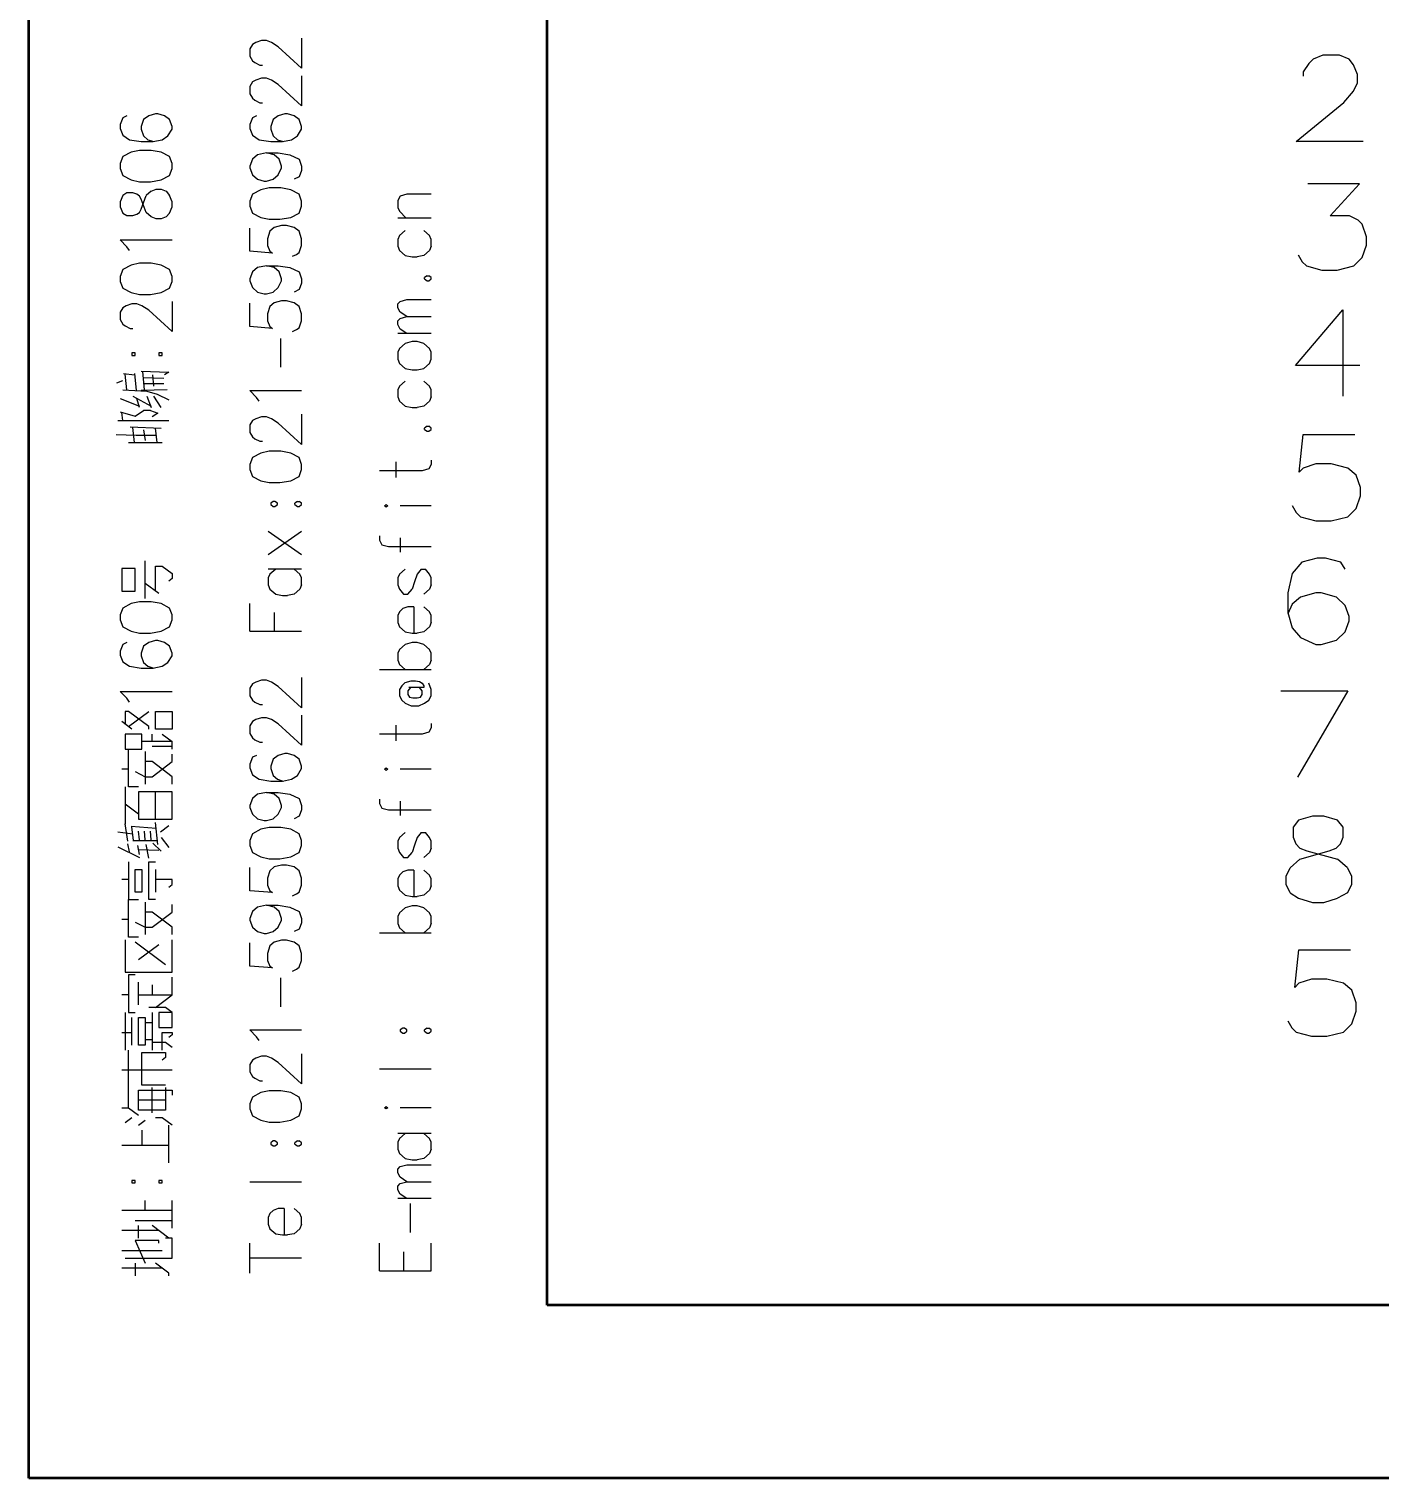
# Model space of a CAD drawing. Extents: x 0 to 1189, y 0 to 841.
# Drawn here: x 0 to 78.2, y 0 to 83.9 of the extents above; entities that cross this region are included whole.
import ezdxf

# ---------------------------------------------------------------- set-up
doc = ezdxf.new("R2010")
doc.units = 0

msp = doc.modelspace()

# ---------------------------------------------------------------- linework, layer by layer
at = {"color": 7, "lineweight": 50}
for p, q in [((0, 0), (0, 841)), ((30, 10), (30, 831)), ((1179, 10), (30, 10)), ((1189, 0), (0, 0))]:
    msp.add_line(p, q, dxfattribs=at)
at = {"color": 7, "lineweight": 25}
for points in [[(15.782, 83.346), (15.782, 81.605), (14.427, 82.838), (14.04, 83.092), (13.749, 83.201), (13.459, 83.201), (13.12, 83.092), (12.927, 82.984), (12.782, 82.73), (12.782, 82.294), (12.927, 82.04), (13.072, 81.931), (13.362, 81.786), (13.507, 81.786)], [(77.22, 77.363), (73.349, 77.363), (76.091, 79.621), (76.655, 80.266), (76.897, 80.75), (76.897, 81.234), (76.655, 81.799), (76.413, 82.121), (75.849, 82.363), (74.881, 82.363), (74.316, 82.121), (74.074, 81.879), (73.752, 81.395), (73.752, 81.153)], [(15.782, 81.169), (15.782, 79.427), (14.427, 80.661), (14.04, 80.915), (13.749, 81.024), (13.459, 81.024), (13.12, 80.915), (12.927, 80.806), (12.782, 80.552), (12.782, 80.117), (12.927, 79.863), (13.072, 79.754), (13.362, 79.609), (13.507, 79.609)], [(5.669, 78.846), (5.427, 78.738), (5.282, 78.338), (5.282, 78.121), (5.427, 77.721), (5.814, 77.467), (6.491, 77.359), (7.169, 77.359), (7.701, 77.467), (8.04, 77.685), (8.282, 78.084), (8.282, 78.23), (8.136, 78.629), (7.846, 78.846), (7.459, 78.955), (7.314, 78.955), (6.927, 78.846), (6.636, 78.629), (6.491, 78.23), (6.491, 78.084), (6.636, 77.685), (6.878, 77.467), (7.217, 77.359)], [(13.169, 78.846), (12.927, 78.738), (12.782, 78.338), (12.782, 78.121), (12.927, 77.721), (13.314, 77.467), (13.991, 77.359), (14.669, 77.359), (15.201, 77.467), (15.54, 77.685), (15.782, 78.084), (15.782, 78.23), (15.636, 78.629), (15.346, 78.846), (14.959, 78.955), (14.814, 78.955), (14.427, 78.846), (14.136, 78.629), (13.991, 78.23), (13.991, 78.084), (14.136, 77.685), (14.378, 77.467), (14.717, 77.359)], [(13.749, 76.705), (13.217, 76.596), (12.927, 76.342), (12.782, 75.943), (12.782, 75.834), (12.927, 75.435), (13.217, 75.181), (13.604, 75.072), (13.749, 75.072), (14.136, 75.181), (14.427, 75.435), (14.62, 75.834), (14.62, 75.943), (14.475, 76.342), (14.185, 76.596), (13.749, 76.705), (14.427, 76.705), (15.104, 76.596), (15.636, 76.342), (15.782, 75.943), (15.782, 75.689), (15.636, 75.326), (15.346, 75.181)], [(73.453, 70.801), (73.695, 70.398), (73.937, 70.156), (74.824, 69.914), (75.711, 69.914), (76.679, 70.156), (77.163, 70.639), (77.405, 71.365), (77.405, 71.849), (77.163, 72.575), (76.921, 72.817), (76.437, 73.059), (75.308, 73.059), (77.002, 74.914), (74.018, 74.914)], [(5.427, 74.238), (5.282, 73.875), (5.282, 73.584), (5.427, 73.221)], [(7.943, 73.004), (7.653, 72.895), (7.362, 72.895), (7.072, 73.004), (6.782, 73.258), (6.491, 74.02), (6.395, 74.201), (6.249, 74.31), (6.007, 74.383), (5.669, 74.383), (5.427, 74.238)], [(5.427, 73.221), (5.669, 73.076), (6.007, 73.076), (6.249, 73.149), (6.395, 73.258), (6.491, 73.439), (6.782, 74.238)], [(7.072, 74.492), (6.782, 74.238)], [(7.072, 74.492), (7.362, 74.6), (7.653, 74.6), (7.943, 74.492), (8.136, 74.238)], [(7.943, 73.004), (8.136, 73.221), (8.282, 73.584), (8.282, 73.875), (8.136, 74.238)], [(23.282, 74.31), (21.878, 74.31), (21.491, 74.201), (21.346, 73.947), (21.346, 73.548), (21.443, 73.33), (21.83, 72.931)], [(15.249, 70.717), (15.491, 70.826), (15.636, 70.935), (15.782, 71.334), (15.782, 71.734), (15.636, 72.169), (15.346, 72.387), (14.911, 72.496), (14.62, 72.496), (14.185, 72.387), (13.943, 72.169), (13.798, 71.734), (13.798, 71.334), (13.943, 71.008), (14.088, 70.899), (12.782, 71.008), (12.782, 72.35)], [(23.282, 72.931), (21.346, 72.931)], [(21.782, 72.205), (21.443, 71.915), (21.346, 71.697), (21.346, 71.298), (21.443, 71.044), (21.782, 70.754), (22.169, 70.681)], [(23.282, 71.697), (23.185, 71.915), (22.846, 72.205)], [(5.669, 71.262), (5.282, 71.661), (8.282, 71.661)], [(23.282, 71.298), (23.185, 71.044), (22.846, 70.754)], [(23.282, 71.298), (23.282, 71.697)], [(5.814, 71.044), (5.669, 71.262)], [(22.169, 70.681), (22.459, 70.681)], [(22.846, 70.754), (22.459, 70.681)], [(13.749, 70.173), (13.217, 70.064), (12.927, 69.81), (12.782, 69.411), (12.782, 69.302), (12.927, 68.903), (13.217, 68.649), (13.604, 68.54), (13.749, 68.54), (14.136, 68.649), (14.427, 68.903), (14.62, 69.302), (14.62, 69.411), (14.475, 69.81), (14.185, 70.064), (13.749, 70.173), (14.427, 70.173), (15.104, 70.064), (15.636, 69.81), (15.782, 69.411), (15.782, 69.157), (15.636, 68.794), (15.346, 68.649)], [(23.04, 69.592), (22.895, 69.484)], [(22.895, 69.411), (22.895, 69.484)], [(22.895, 69.411), (23.04, 69.302)], [(23.04, 69.592), (23.136, 69.592)], [(23.04, 69.302), (23.136, 69.302)], [(23.282, 69.484), (23.136, 69.592)], [(23.136, 69.302), (23.282, 69.411)], [(23.282, 69.411), (23.282, 69.484)], [(8.282, 68.105), (8.282, 66.363), (6.927, 67.596), (6.54, 67.85), (6.249, 67.959), (5.959, 67.959), (5.62, 67.85), (5.427, 67.742), (5.282, 67.488), (5.282, 67.052), (5.427, 66.798), (5.572, 66.689), (5.862, 66.544), (6.007, 66.544)], [(15.249, 66.363), (15.491, 66.471), (15.636, 66.58), (15.782, 66.98), (15.782, 67.379), (15.636, 67.814), (15.346, 68.032), (14.911, 68.141), (14.62, 68.141), (14.185, 68.032), (13.943, 67.814), (13.798, 67.379), (13.798, 66.98), (13.943, 66.653), (14.088, 66.544), (12.782, 66.653), (12.782, 67.996)], [(21.878, 66.254), (21.491, 66.508), (21.346, 66.762), (21.346, 66.98), (21.491, 67.125), (21.878, 67.234), (21.491, 67.488), (21.346, 67.742), (21.346, 67.959), (21.491, 68.105), (21.878, 68.213)], [(21.878, 68.213), (23.282, 68.213)], [(21.878, 67.234), (23.282, 67.234)], [(77.018, 64.398), (73.308, 64.398), (76.05, 67.624), (76.05, 65.205), (76.05, 62.624)], [(14.572, 64.294), (14.572, 65.963)], [(23.282, 66.254), (21.346, 66.254)], [(5.475, 63.931), (6.104, 63.859)], [(5.669, 62.988), (5.572, 63.895)], [(6.104, 63.931), (6.201, 62.951)], [(6.491, 64.076), (8.088, 64.004)], [(6.685, 62.988), (6.588, 64.04)], [(7.217, 63.205), (7.169, 63.859)], [(8.088, 64.004), (7.846, 63.859)], [(5.088, 63.387), (5.427, 63.532)], [(5.427, 62.988), (6.83, 62.915)], [(7.991, 62.988), (6.491, 62.951)], [(7.798, 63.641), (6.636, 63.677)], [(6.685, 63.35), (7.798, 63.35)], [(6.83, 62.915), (7.411, 62.734)], [(13.169, 62.552), (12.782, 62.951), (15.782, 62.951)], [(21.782, 63.496), (21.443, 63.205), (21.346, 62.988), (21.346, 62.588), (21.443, 62.334), (21.782, 62.044), (22.169, 61.971)], [(23.282, 62.988), (23.185, 63.205), (22.846, 63.496)], [(23.282, 62.588), (23.282, 62.988)], [(5.282, 62.48), (6.395, 62.044)], [(6.007, 62.625), (7.072, 62.044)], [(6.395, 61.971), (6.249, 62.48)], [(6.83, 62.625), (7.072, 61.971)], [(7.653, 61.971), (7.217, 62.625)], [(7.411, 62.734), (8.088, 62.407)], [(13.314, 62.334), (13.169, 62.552)], [(23.282, 62.588), (23.185, 62.334), (22.846, 62.044)], [(5.282, 61.717), (6.153, 61.463), (6.636, 61.79)], [(5.427, 61.209), (5.378, 61.681)], [(7.024, 61.79), (6.636, 61.79)], [(7.024, 61.79), (7.459, 61.645)], [(7.459, 61.645), (7.12, 61.427)], [(15.782, 61.572), (15.782, 59.83), (14.427, 61.064), (14.04, 61.318), (13.749, 61.427), (13.459, 61.427), (13.12, 61.318), (12.927, 61.209), (12.782, 60.955), (12.782, 60.52), (12.927, 60.266), (13.072, 60.157), (13.362, 60.012), (13.507, 60.012)], [(22.169, 61.971), (22.459, 61.971)], [(22.846, 62.044), (22.459, 61.971)], [(5.136, 61.209), (6.636, 61.209), (8.088, 61.209)], [(5.862, 60.846), (7.653, 60.774)], [(6.104, 59.939), (6.007, 60.81)], [(6.636, 60.665), (6.733, 60.048)], [(7.411, 59.939), (7.314, 60.774)], [(23.04, 60.883), (22.895, 60.774)], [(22.895, 60.701), (22.895, 60.774)], [(22.895, 60.701), (23.04, 60.592)], [(23.04, 60.883), (23.136, 60.883)], [(23.04, 60.592), (23.136, 60.592)], [(23.282, 60.774), (23.136, 60.883)], [(23.136, 60.592), (23.282, 60.701)], [(23.282, 60.701), (23.282, 60.774)], [(73.105, 56.283), (73.347, 55.88), (73.589, 55.638), (74.476, 55.396), (75.363, 55.396), (76.331, 55.638), (76.815, 56.122), (77.057, 56.848), (77.057, 57.332), (76.815, 58.057), (76.331, 58.461), (75.363, 58.703), (74.476, 58.703), (73.75, 58.461), (73.508, 58.219), (73.75, 60.396), (76.734, 60.396)], [(7.362, 60.338), (6.201, 60.338), (5.04, 60.375)], [(5.765, 59.939), (7.701, 59.939)], [(23.282, 58.923), (23.282, 58.669), (23.136, 58.415), (22.749, 58.306), (20.282, 58.306)], [(21.249, 57.907), (21.249, 58.814)], [(15.54, 56.528), (15.395, 56.419)], [(15.395, 56.346), (15.395, 56.419)], [(15.395, 56.346), (15.54, 56.238)], [(15.54, 56.528), (15.636, 56.528)], [(15.54, 56.238), (15.636, 56.238)], [(15.782, 56.419), (15.636, 56.528)], [(15.636, 56.238), (15.782, 56.346)], [(15.782, 56.346), (15.782, 56.419)], [(23.282, 56.274), (21.491, 56.274)], [(15.782, 54.786), (13.846, 53.443)], [(15.782, 53.443), (13.846, 54.786)], [(20.282, 54.532), (20.282, 54.278), (20.427, 54.024), (20.814, 53.915), (23.282, 53.915)], [(21.491, 54.423), (21.491, 53.588)], [(6.733, 50.903), (6.733, 53.08)], [(76.168, 52.603), (75.926, 53.006), (75.039, 53.248), (74.555, 53.248), (73.668, 53.006), (73.103, 52.361), (72.861, 51.232), (72.861, 50.103), (73.103, 49.216), (73.587, 48.651), (74.474, 48.248), (74.797, 48.248), (75.684, 48.49), (76.168, 48.974), (76.41, 49.619), (76.41, 49.861), (76.168, 50.506), (75.684, 50.99), (74.797, 51.232), (74.474, 51.232), (73.587, 50.99), (73.103, 50.587), (72.861, 50.022)], [(7.314, 51.338), (7.314, 52.79), (7.701, 52.79), (8.282, 52.355), (8.282, 52.064), (8.088, 51.919)], [(14.282, 52.609), (13.943, 52.318), (13.846, 52.1), (13.846, 51.701), (13.943, 51.447), (14.282, 51.157), (14.669, 51.084)], [(15.782, 52.609), (13.846, 52.609)], [(15.782, 52.1), (15.685, 52.318), (15.346, 52.609)], [(15.782, 51.701), (15.782, 52.1)], [(21.782, 52.609), (21.443, 52.318), (21.346, 52.1), (21.346, 51.701), (21.443, 51.447), (21.685, 51.157)], [(22.701, 52.609), (22.459, 52.318), (22.314, 51.883), (22.169, 51.447)], [(22.701, 52.609), (22.943, 52.609)], [(23.282, 52.1), (23.185, 52.318), (22.943, 52.609)], [(23.282, 51.701), (23.282, 52.1)], [(7.507, 51.193), (6.733, 51.774)], [(15.782, 51.701), (15.685, 51.447), (15.346, 51.157)], [(21.927, 51.157), (22.169, 51.447)], [(23.282, 51.701), (23.185, 51.447), (22.846, 51.157)], [(12.782, 49.016), (12.782, 50.613)], [(14.669, 51.084), (14.959, 51.084)], [(15.346, 51.157), (14.959, 51.084)], [(22.265, 50.431), (21.927, 50.431), (21.636, 50.322)], [(21.685, 51.157), (21.927, 51.157)], [(22.265, 50.431), (22.265, 48.907)], [(23.282, 49.923), (23.185, 50.141), (22.846, 50.431)], [(14.185, 50.105), (14.185, 49.016)], [(21.443, 50.141), (21.346, 49.923), (21.346, 49.524), (21.443, 49.27), (21.782, 48.98), (22.169, 48.907)], [(21.443, 50.141), (21.636, 50.322)], [(23.282, 49.524), (23.185, 49.27), (22.846, 48.98)], [(23.282, 49.524), (23.282, 49.923)], [(12.782, 49.016), (15.782, 49.016)], [(22.169, 48.907), (22.459, 48.907)], [(22.846, 48.98), (22.459, 48.907)], [(5.669, 48.363), (5.427, 48.254), (5.282, 47.855), (5.282, 47.637), (5.427, 47.238), (5.814, 46.984), (6.491, 46.875), (7.169, 46.875), (7.701, 46.984), (8.04, 47.201), (8.282, 47.6), (8.282, 47.746), (8.136, 48.145), (7.846, 48.363), (7.459, 48.471), (7.314, 48.471), (6.927, 48.363), (6.636, 48.145), (6.491, 47.746), (6.491, 47.6), (6.636, 47.201), (6.878, 46.984), (7.217, 46.875)], [(21.782, 48.254), (21.443, 47.963), (21.346, 47.746), (21.346, 47.346), (21.443, 47.092), (21.782, 46.802)], [(22.846, 48.254), (22.459, 48.363), (22.169, 48.363), (21.782, 48.254)], [(23.282, 47.746), (23.185, 47.963), (22.846, 48.254)], [(23.282, 47.346), (23.185, 47.092), (22.846, 46.802)], [(23.282, 47.346), (23.282, 47.746)], [(15.782, 46.33), (15.782, 44.588), (14.427, 45.822), (14.04, 46.076), (13.749, 46.185), (13.459, 46.185), (13.12, 46.076), (12.927, 45.967), (12.782, 45.713), (12.782, 45.278), (12.927, 45.024), (13.072, 44.915), (13.362, 44.77), (13.507, 44.77)], [(20.282, 46.802), (23.282, 46.802)], [(21.782, 46.04), (22.12, 46.149), (22.362, 46.149), (22.604, 46.113), (22.749, 46.004), (22.846, 45.859), (22.846, 45.75), (21.975, 45.75)], [(5.669, 45.133), (5.282, 45.532), (8.282, 45.532)], [(21.782, 46.04), (21.588, 45.859), (21.443, 45.641), (21.443, 45.278), (21.588, 45.024), (21.782, 44.842), (22.12, 44.697), (22.556, 44.697), (22.895, 44.842), (23.136, 45.024), (23.282, 45.278), (23.282, 45.641), (23.136, 46.004)], [(22.072, 45.75), (21.927, 45.568), (21.927, 45.35), (22.024, 45.205), (22.217, 45.169), (22.459, 45.169), (22.653, 45.205), (22.749, 45.35), (22.749, 45.568), (22.604, 45.75)], [(72.451, 45.562), (76.322, 45.562), (73.418, 40.562)], [(5.814, 44.915), (5.669, 45.133)], [(5.959, 43.355), (5.378, 43.79)], [(6.927, 43.355), (6.927, 43.5), (5.765, 44.371), (5.572, 44.371), (5.572, 43.645)], [(5.765, 43.5), (6.927, 44.371)], [(15.782, 44.153), (15.782, 42.411), (14.427, 43.645), (14.04, 43.899), (13.749, 44.008), (13.459, 44.008), (13.12, 43.899), (12.927, 43.79), (12.782, 43.536), (12.782, 43.101), (12.927, 42.846), (13.072, 42.738), (13.362, 42.592), (13.507, 42.592)], [(23.282, 43.681), (23.282, 43.427), (23.136, 43.173), (22.749, 43.064), (20.282, 43.064)], [(7.12, 42.629), (7.12, 43.064)], [(7.701, 43.064), (8.282, 42.629)], [(21.249, 42.665), (21.249, 43.572)], [(6.346, 40.016), (5.765, 40.016), (5.765, 42.193), (6.346, 42.193)], [(8.282, 42.193), (8.282, 42.629), (6.54, 42.629)], [(6.733, 42.048), (6.733, 40.161)], [(8.282, 42.338), (7.12, 42.338)], [(13.169, 41.83), (12.927, 41.721), (12.782, 41.322), (12.782, 41.105), (12.927, 40.705), (13.314, 40.451), (13.991, 40.342), (14.669, 40.342), (15.201, 40.451), (15.54, 40.669), (15.782, 41.068), (15.782, 41.213), (15.636, 41.613), (15.346, 41.83), (14.959, 41.939), (14.814, 41.939), (14.427, 41.83), (14.136, 41.613), (13.991, 41.213), (13.991, 41.068), (14.136, 40.669), (14.378, 40.451), (14.717, 40.342)], [(6.153, 40.887), (6.733, 40.596), (7.12, 40.596), (8.282, 41.467), (8.282, 41.903)], [(8.282, 40.161), (8.282, 40.596), (7.12, 41.467), (6.733, 41.467)], [(5.765, 41.032), (5.378, 41.032)], [(23.282, 41.032), (21.491, 41.032)], [(5.572, 40.016), (5.572, 37.838)], [(7.314, 38.129), (7.314, 39.726)], [(13.749, 39.689), (13.217, 39.58), (12.927, 39.326), (12.782, 38.927), (12.782, 38.818), (12.927, 38.419), (13.217, 38.165), (13.604, 38.056), (13.749, 38.056), (14.136, 38.165), (14.427, 38.419), (14.62, 38.818), (14.62, 38.927), (14.475, 39.326), (14.185, 39.58), (13.749, 39.689), (14.427, 39.689), (15.104, 39.58), (15.636, 39.326), (15.782, 38.927), (15.782, 38.673), (15.636, 38.31), (15.346, 38.165)], [(6.346, 38.419), (5.572, 39)], [(20.282, 39.29), (20.282, 39.036), (20.427, 38.782), (20.814, 38.673), (23.282, 38.673)], [(21.491, 39.181), (21.491, 38.346)], [(5.717, 36.859), (5.572, 37.875)], [(7.459, 36.677), (7.314, 37.947)], [(7.604, 37.403), (8.088, 37.766)], [(72.997, 33.877), (72.755, 34.361), (72.755, 34.845), (72.997, 35.329), (73.562, 35.813), (75.255, 36.297), (75.658, 36.458), (75.9, 36.7), (76.062, 37.103), (76.062, 37.668), (75.739, 38.071)], [(73.481, 38.071), (73.158, 37.668), (73.158, 37.103), (73.32, 36.7), (73.562, 36.458), (73.965, 36.297), (75.739, 35.813)], [(75.739, 38.071), (74.933, 38.313), (74.288, 38.313), (73.481, 38.071)], [(5.136, 37.403), (6.007, 37.294)], [(5.911, 37.73), (7.362, 37.621)], [(6.056, 36.895), (5.959, 37.693)], [(6.395, 36.931), (6.346, 37.439)], [(6.733, 36.931), (6.685, 37.439)], [(7.072, 36.931), (7.024, 37.439)], [(7.653, 37.076), (8.088, 36.496)], [(21.782, 37.367), (21.443, 37.076), (21.346, 36.859), (21.346, 36.459), (21.443, 36.205), (21.685, 35.915)], [(22.701, 37.367), (22.459, 37.076), (22.314, 36.641), (22.169, 36.205)], [(22.701, 37.367), (22.943, 37.367)], [(23.282, 36.859), (23.185, 37.076), (22.943, 37.367)], [(5.136, 36.532), (6.395, 35.915)], [(5.814, 36.242), (5.717, 36.713)], [(6.007, 36.895), (7.411, 36.895)], [(6.395, 36.096), (6.298, 36.605)], [(6.346, 36.387), (7.507, 36.351)], [(6.927, 35.879), (6.782, 36.677)], [(7.653, 36.278), (7.169, 36.75)], [(21.927, 35.915), (22.169, 36.205)], [(23.282, 36.459), (23.185, 36.205), (22.846, 35.915)], [(23.282, 36.459), (23.282, 36.859)], [(5.765, 35.661), (5.765, 33.484)], [(7.314, 33.484), (6.927, 33.484), (6.927, 35.661), (7.314, 35.661)], [(15.249, 33.701), (15.491, 33.81), (15.636, 33.919), (15.782, 34.318), (15.782, 34.717), (15.636, 35.153), (15.346, 35.371), (14.911, 35.48), (14.62, 35.48), (14.185, 35.371), (13.943, 35.153), (13.798, 34.717), (13.798, 34.318), (13.943, 33.992), (14.088, 33.883), (12.782, 33.992), (12.782, 35.334)], [(21.685, 35.915), (21.927, 35.915)], [(76.304, 35.329), (75.739, 35.813)], [(76.304, 35.329), (76.546, 34.845), (76.546, 34.361), (76.304, 33.877), (75.739, 33.555)], [(5.765, 34.645), (5.378, 34.645)], [(7.314, 35.225), (7.314, 33.919)], [(8.088, 34.209), (8.282, 34.355), (8.282, 34.645), (7.314, 34.645)], [(21.443, 34.899), (21.346, 34.681), (21.346, 34.282), (21.443, 34.028), (21.782, 33.738), (22.169, 33.665)], [(21.443, 34.899), (21.636, 35.08)], [(22.265, 35.189), (21.927, 35.189), (21.636, 35.08)], [(22.265, 35.189), (22.265, 33.665)], [(23.282, 34.681), (23.185, 34.899), (22.846, 35.189)], [(23.282, 34.282), (23.282, 34.681)], [(22.169, 33.665), (22.459, 33.665)], [(22.846, 33.738), (22.459, 33.665)], [(23.282, 34.282), (23.185, 34.028), (22.846, 33.738)], [(72.997, 33.877), (73.481, 33.555), (74.288, 33.313), (74.933, 33.313), (75.739, 33.555)], [(6.346, 31.306), (5.765, 31.306), (5.765, 33.484), (6.346, 33.484)], [(6.153, 32.177), (6.733, 31.887), (7.12, 31.887), (8.282, 32.758), (8.282, 33.193)], [(6.733, 33.338), (6.733, 31.451)], [(8.282, 31.451), (8.282, 31.887), (7.12, 32.758), (6.733, 32.758)], [(13.749, 33.157), (13.217, 33.048), (12.927, 32.794), (12.782, 32.395), (12.782, 32.286), (12.927, 31.887), (13.217, 31.633), (13.604, 31.524), (13.749, 31.524), (14.136, 31.633), (14.427, 31.887), (14.62, 32.286), (14.62, 32.395), (14.475, 32.794), (14.185, 33.048), (13.749, 33.157), (14.427, 33.157), (15.104, 33.048), (15.636, 32.794), (15.782, 32.395), (15.782, 32.141), (15.636, 31.778), (15.346, 31.633)], [(21.782, 33.012), (21.443, 32.721), (21.346, 32.504), (21.346, 32.105), (21.443, 31.85), (21.782, 31.56)], [(22.846, 33.012), (22.459, 33.121), (22.169, 33.121), (21.782, 33.012)], [(23.282, 32.504), (23.185, 32.721), (22.846, 33.012)], [(5.765, 32.322), (5.378, 32.322)], [(23.282, 32.105), (23.185, 31.85), (22.846, 31.56)], [(23.282, 32.105), (23.282, 32.504)], [(5.572, 31.161), (5.572, 29.274), (8.282, 29.274), (8.282, 31.161)], [(15.249, 29.346), (15.491, 29.455), (15.636, 29.564), (15.782, 29.963), (15.782, 30.363), (15.636, 30.798), (15.346, 31.016), (14.911, 31.125), (14.62, 31.125), (14.185, 31.016), (13.943, 30.798), (13.798, 30.363), (13.798, 29.963), (13.943, 29.637), (14.088, 29.528), (12.782, 29.637), (12.782, 30.98)], [(20.282, 31.56), (23.282, 31.56)], [(7.895, 29.709), (6.153, 31.016)], [(7.507, 30.871), (6.346, 30)], [(72.853, 26.458), (73.095, 26.055), (73.337, 25.813), (74.224, 25.571), (75.111, 25.571), (76.079, 25.813), (76.563, 26.297), (76.805, 27.022), (76.805, 27.506), (76.563, 28.232), (76.079, 28.635), (75.111, 28.877), (74.224, 28.877), (73.498, 28.635), (73.256, 28.393), (73.498, 30.571), (76.482, 30.571)], [(6.153, 29.129), (5.765, 29.129), (5.765, 26.951), (6.153, 26.951)], [(6.346, 27.387), (6.346, 28.693)], [(7.12, 28.548), (7.12, 27.967)], [(7.314, 27.242), (8.282, 27.967), (8.282, 28.984)], [(14.572, 27.278), (14.572, 28.947)], [(5.765, 27.967), (5.378, 27.967)], [(6.346, 27.967), (8.282, 27.967)], [(5.572, 26.951), (5.572, 24.774)], [(8.282, 26.951), (7.895, 27.242), (6.927, 27.242)], [(7.12, 26.951), (7.12, 24.774)], [(5.959, 25.064), (5.959, 26.661)], [(6.733, 26.371), (7.12, 26.371)], [(23.04, 26.044), (22.895, 25.935)], [(23.04, 26.044), (23.136, 26.044)], [(23.282, 25.935), (23.136, 26.044)], [(5.378, 25.79), (5.959, 25.79)], [(7.12, 25.355), (6.733, 25.355)], [(8.282, 24.919), (7.895, 25.209), (7.12, 25.209)], [(7.701, 24.774), (7.701, 25.79), (8.282, 25.79), (8.282, 25.645), (8.088, 25.5)], [(13.169, 25.536), (12.782, 25.935), (15.782, 25.935)], [(13.314, 25.318), (13.169, 25.536)], [(22.895, 25.863), (22.895, 25.935)], [(22.895, 25.863), (23.04, 25.754)], [(23.04, 25.754), (23.136, 25.754)], [(23.136, 25.754), (23.282, 25.863)], [(23.282, 25.863), (23.282, 25.935)], [(5.765, 22.596), (5.765, 24.774)], [(7.895, 22.742), (6.54, 22.742), (6.54, 24.629), (7.895, 24.629), (7.895, 24.338), (7.701, 24.193)], [(15.782, 24.556), (15.782, 22.814), (14.427, 24.048), (14.04, 24.302), (13.749, 24.411), (13.459, 24.411), (13.12, 24.302), (12.927, 24.193), (12.782, 23.939), (12.782, 23.504), (12.927, 23.25), (13.072, 23.141), (13.362, 22.996), (13.507, 22.996)], [(8.282, 23.613), (5.378, 23.613)], [(20.282, 23.685), (23.282, 23.685)], [(5.378, 21.435), (5.765, 21.435), (5.765, 22.596)], [(7.895, 22.596), (7.895, 21.29), (6.346, 21.29), (6.346, 22.451), (8.282, 22.451), (8.282, 22.161)], [(7.895, 21.871), (6.346, 21.871)], [(7.12, 21.145), (7.12, 22.596)], [(5.765, 21.435), (6.346, 21)], [(23.282, 21.435), (21.491, 21.435)], [(5.959, 20.855), (5.572, 20.564)], [(6.346, 20.419), (6.733, 20.709)], [(8.282, 20.419), (7.701, 20.855), (7.314, 20.855)], [(8.088, 18.242), (8.088, 20.419)], [(6.54, 20.129), (6.54, 19.258)], [(15.54, 19.512), (15.395, 19.403)], [(15.395, 19.33), (15.395, 19.403)], [(15.395, 19.33), (15.54, 19.221)], [(15.54, 19.512), (15.636, 19.512)], [(15.782, 19.403), (15.636, 19.512)], [(15.636, 19.221), (15.782, 19.33)], [(15.782, 19.33), (15.782, 19.403)], [(21.782, 19.947), (21.443, 19.657), (21.346, 19.439), (21.346, 19.04), (21.443, 18.786), (21.782, 18.496), (22.169, 18.423)], [(23.282, 19.947), (21.346, 19.947)], [(23.282, 19.439), (23.185, 19.657), (22.846, 19.947)], [(23.282, 19.04), (23.282, 19.439)], [(5.378, 19.258), (8.088, 19.258)], [(15.54, 19.221), (15.636, 19.221)], [(22.846, 18.496), (22.459, 18.423)], [(23.282, 19.04), (23.185, 18.786), (22.846, 18.496)], [(21.878, 16.173), (21.491, 16.427), (21.346, 16.681), (21.346, 16.899), (21.491, 17.044), (21.878, 17.153), (21.491, 17.407), (21.346, 17.661), (21.346, 17.879), (21.491, 18.024), (21.878, 18.133)], [(21.878, 18.133), (23.282, 18.133)], [(22.169, 18.423), (22.459, 18.423)], [(12.782, 17.153), (15.782, 17.153)], [(21.878, 17.153), (23.282, 17.153)], [(6.733, 15.484), (6.733, 16.064)], [(8.282, 14.467), (8.282, 16.064)], [(23.282, 16.173), (21.346, 16.173)], [(8.282, 15.484), (5.378, 15.484)], [(13.943, 15.302), (13.846, 15.084), (13.846, 14.685), (13.943, 14.431), (14.282, 14.141), (14.669, 14.068)], [(13.943, 15.302), (14.136, 15.484)], [(14.765, 15.592), (14.427, 15.592), (14.136, 15.484)], [(14.765, 15.592), (14.765, 14.068)], [(15.782, 15.084), (15.685, 15.302), (15.346, 15.592)], [(22.072, 14.213), (22.072, 15.883)], [(7.507, 14.322), (5.378, 14.322)], [(6.153, 14.903), (8.282, 14.903)], [(6.346, 13.887), (6.346, 14.613)], [(8.088, 13.887), (7.12, 14.613)], [(15.782, 14.685), (15.685, 14.431), (15.346, 14.141)], [(15.782, 14.685), (15.782, 15.084)], [(5.572, 12.725), (8.282, 12.725), (8.282, 13.887), (7.895, 13.887)], [(7.507, 13.596), (7.507, 13.742), (6.153, 13.742), (6.733, 12.435)], [(12.782, 11.855), (12.782, 13.596)], [(14.669, 14.068), (14.959, 14.068)], [(15.346, 14.141), (14.959, 14.068)], [(20.282, 12), (20.282, 13.596)], [(20.282, 12), (23.282, 12), (23.282, 13.596)], [(5.378, 13.161), (7.701, 13.161)], [(15.782, 12.725), (12.782, 12.725)], [(21.685, 13.088), (21.685, 12)], [(7.701, 12.145), (5.378, 12.145)], [(6.153, 12.435), (6.153, 11.709)], [(8.088, 11.709), (8.088, 11.855), (7.314, 12.435)]]:
    msp.add_lwpolyline(points, dxfattribs=at)
for points in [[(5.282, 75.798), (5.427, 75.399), (5.911, 75.145), (6.395, 75.036), (7.024, 75.036), (7.653, 75.145), (8.136, 75.399), (8.282, 75.798), (8.282, 76.088), (8.136, 76.488), (7.653, 76.742), (7.072, 76.85), (6.395, 76.85), (5.911, 76.742), (5.427, 76.488), (5.282, 76.088)], [(12.782, 73.621), (12.927, 73.221), (13.411, 72.967), (13.895, 72.859), (14.524, 72.859), (15.153, 72.967), (15.636, 73.221), (15.782, 73.621), (15.782, 73.911), (15.636, 74.31), (15.153, 74.564), (14.572, 74.673), (13.895, 74.673), (13.411, 74.564), (12.927, 74.31), (12.782, 73.911)], [(5.282, 69.266), (5.427, 68.867), (5.911, 68.613), (6.395, 68.504), (7.024, 68.504), (7.653, 68.613), (8.136, 68.867), (8.282, 69.266), (8.282, 69.556), (8.136, 69.955), (7.653, 70.209), (7.072, 70.318), (6.395, 70.318), (5.911, 70.209), (5.427, 69.955), (5.282, 69.556)], [(21.346, 64.766), (21.443, 64.512), (21.782, 64.221), (22.169, 64.149), (22.459, 64.149), (22.846, 64.221), (23.185, 64.512), (23.282, 64.766), (23.282, 65.165), (23.185, 65.383), (22.846, 65.673), (22.459, 65.782), (22.169, 65.782), (21.782, 65.673), (21.443, 65.383), (21.346, 65.165)], [(6.153, 64.984), (6.153, 65.129), (5.959, 65.129), (5.959, 64.984)], [(7.701, 64.984), (7.701, 65.129), (7.507, 65.129), (7.507, 64.984)], [(12.782, 58.379), (12.927, 57.98), (13.411, 57.725), (13.895, 57.617), (14.524, 57.617), (15.153, 57.725), (15.636, 57.98), (15.782, 58.379), (15.782, 58.669), (15.636, 59.068), (15.153, 59.322), (14.572, 59.431), (13.895, 59.431), (13.411, 59.322), (12.927, 59.068), (12.782, 58.669)], [(14.378, 56.346), (14.378, 56.419), (14.233, 56.528), (14.136, 56.528), (13.991, 56.419), (13.991, 56.346), (14.136, 56.238), (14.233, 56.238)], [(20.572, 56.274), (20.669, 56.346), (20.765, 56.274), (20.669, 56.201)], [(6.153, 52.645), (5.378, 52.645), (5.378, 51.338), (6.153, 51.338)], [(5.282, 49.669), (5.427, 49.27), (5.911, 49.016), (6.395, 48.907), (7.024, 48.907), (7.653, 49.016), (8.136, 49.27), (8.282, 49.669), (8.282, 49.959), (8.136, 50.359), (7.653, 50.613), (7.072, 50.721), (6.395, 50.721), (5.911, 50.613), (5.427, 50.359), (5.282, 49.959)], [(7.314, 43.355), (7.314, 44.371), (8.282, 44.371), (8.282, 43.355)], [(6.54, 42.193), (6.54, 43.064), (5.572, 43.064), (5.572, 42.193)], [(20.572, 41.032), (20.669, 41.105), (20.765, 41.032), (20.669, 40.959)], [(6.346, 39.726), (6.346, 38.129), (8.282, 38.129), (8.282, 39.726)], [(12.782, 36.605), (12.927, 36.205), (13.411, 35.951), (13.895, 35.842), (14.524, 35.842), (15.153, 35.951), (15.636, 36.205), (15.782, 36.605), (15.782, 36.895), (15.636, 37.294), (15.153, 37.548), (14.572, 37.657), (13.895, 37.657), (13.411, 37.548), (12.927, 37.294), (12.782, 36.895)], [(6.153, 33.919), (6.153, 35.225), (6.54, 35.225), (6.54, 33.919)], [(8.282, 26.08), (8.282, 26.951), (7.507, 26.951), (7.507, 26.08)], [(6.733, 26.661), (6.733, 25.064), (6.346, 25.064), (6.346, 26.661)], [(21.878, 25.863), (21.878, 25.935), (21.733, 26.044), (21.636, 26.044), (21.491, 25.935), (21.491, 25.863), (21.636, 25.754), (21.733, 25.754)], [(12.782, 21.363), (12.927, 20.963), (13.411, 20.709), (13.895, 20.6), (14.524, 20.6), (15.153, 20.709), (15.636, 20.963), (15.782, 21.363), (15.782, 21.653), (15.636, 22.052), (15.153, 22.306), (14.572, 22.415), (13.895, 22.415), (13.411, 22.306), (12.927, 22.052), (12.782, 21.653)], [(20.572, 21.435), (20.669, 21.508), (20.765, 21.435), (20.669, 21.363)], [(14.378, 19.33), (14.378, 19.403), (14.233, 19.512), (14.136, 19.512), (13.991, 19.403), (13.991, 19.33), (14.136, 19.221), (14.233, 19.221)], [(6.153, 17.08), (6.153, 17.225), (5.959, 17.225), (5.959, 17.08)], [(7.701, 17.08), (7.701, 17.225), (7.507, 17.225), (7.507, 17.08)]]:
    msp.add_lwpolyline(points, close=True, dxfattribs=at)

doc.saveas('drawing.dxf')
